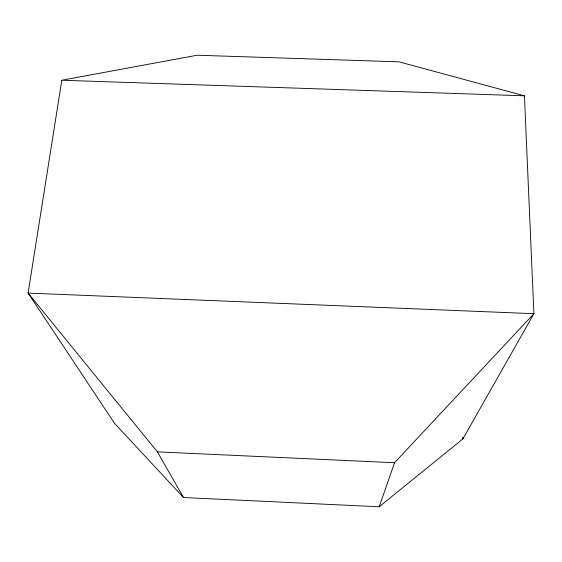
<?xml version="1.0" encoding="UTF-8"?>
<svg xmlns="http://www.w3.org/2000/svg" width="562" height="562" viewBox="0 0 562 562"><rect width="100%" height="100%" fill="white"/><g stroke="black" fill="none" stroke-linecap="round" stroke-linejoin="round"><path stroke-width="0.84" d="M61.806 80.233L28.1 293.083L114.508 423.312L183.5 497.518L379.181 506.769L462.842 438.964L533.9 313.694L524.43 95.814L398.999 61.834L197.171 55.231L61.806 80.233L524.43 95.814M379.181 506.769L394.538 462.73L533.9 313.694L28.1 293.083L157.388 451.862L183.5 497.518M157.388 451.862L394.538 462.73M462.814 437.208L462.842 438.964"/></g></svg>
